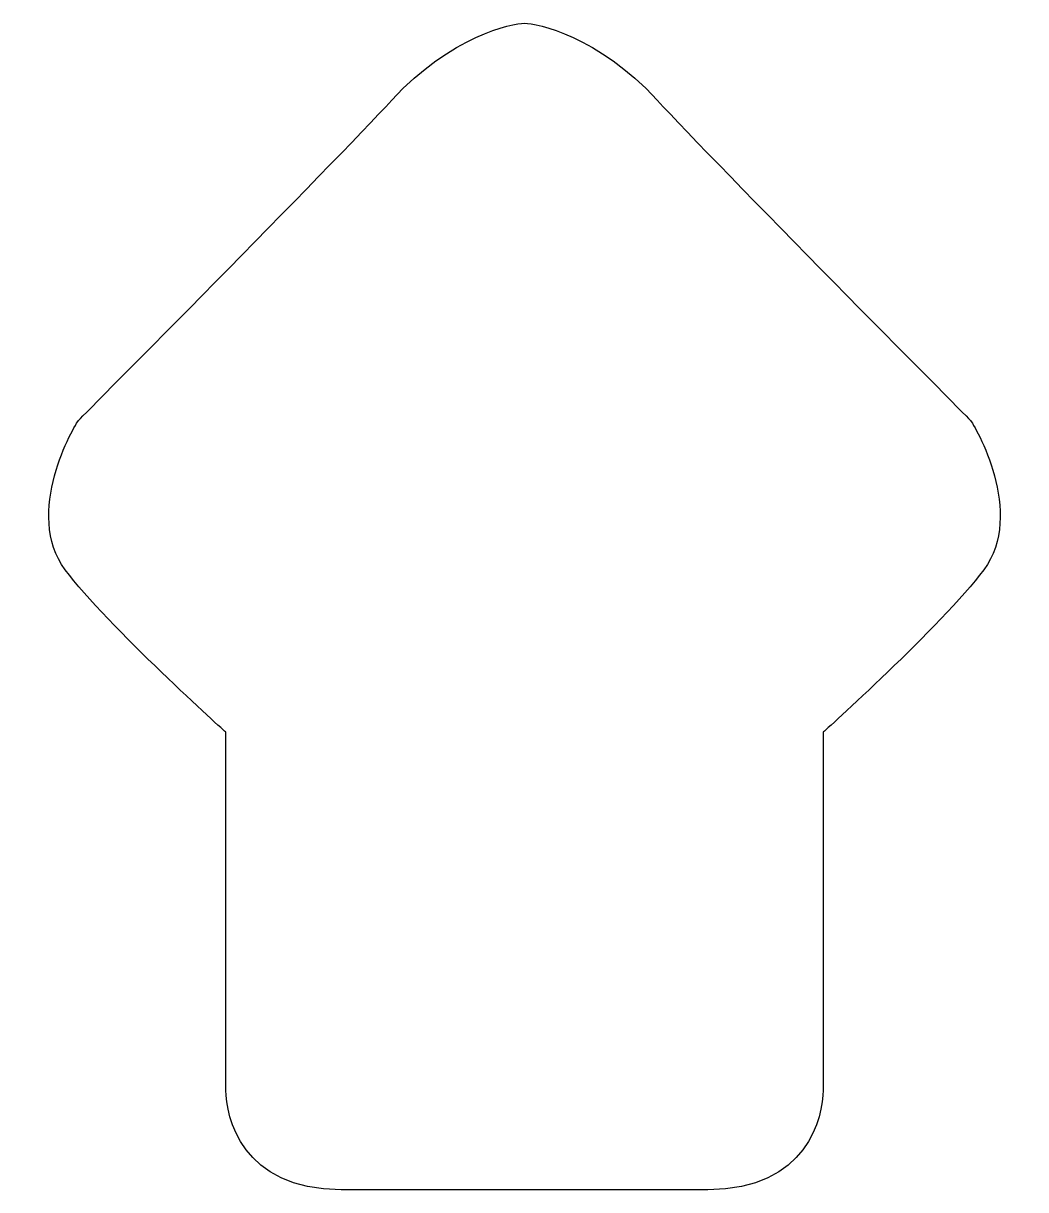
# Model space of a CAD drawing. Header units: centimetres. Extents: x -7.6 to 7.6, y -8.8 to 8.8.
import ezdxf

# ---------------------------------------------------------------- set-up
doc = ezdxf.new("R2010")
doc.units = ezdxf.units.CM
doc.header["$MEASUREMENT"] = 0
doc.layers.add('Camada 1', color=7, linetype='Continuous')

msp = doc.modelspace()

# ---------------------------------------------------------------- linework, layer by layer
at = {"layer": 'Camada 1'}
msp.add_open_spline([(-0.00001, -8.83708), (-0.00001, -8.83708), (2.77811, -8.83708), (2.77811, -8.83708), (2.77811, -8.83708), (4.28624, -8.83708), (4.52436, -7.72583), (4.52436, -7.32895), (4.52436, -7.32895), (4.52436, -7.32895), (4.52436, -1.905), (4.52436, -1.905), (4.52436, -1.905), (4.52436, -1.905), (6.32353, -0.29104), (6.95853, 0.55563), (6.95853, 0.55563), (7.59353, 1.4023), (6.82624, 2.75167), (6.74686, 2.83105), (6.74686, 2.83105), (6.66748, 2.91043), (2.9104, 6.69397), (2.01082, 7.67293), (2.01082, 7.67293), (1.11124, 8.65189), (0.18519, 8.8371), (-0.00001, 8.8371), (-0.00001, 8.8371), (-0.18521, 8.8371), (-1.11126, 8.65189), (-2.01084, 7.67293), (-2.01084, 7.67293), (-2.91042, 6.69397), (-6.66751, 2.91043), (-6.74688, 2.83106), (-6.74688, 2.83106), (-6.82625, 2.75169), (-7.59355, 1.40231), (-6.95855, 0.55564), (-6.95855, 0.55564), (-6.32355, -0.29103), (-4.52438, -1.90499), (-4.52438, -1.90499), (-4.52438, -1.90499), (-4.52438, -1.90499), (-4.52438, -7.32895), (-4.52438, -7.32895), (-4.52438, -7.32895), (-4.52438, -7.72583), (-4.28625, -8.83708), (-2.77813, -8.83708), (-2.77813, -8.83708), (-2.77813, -8.83708), (-0.00001, -8.83708), (-0.00001, -8.83708)], degree=3, knots=[0, 0, 0, 0, 0.06666667, 0.06666667, 0.06666667, 0.06666667, 0.13333333, 0.13333333, 0.13333333, 0.13333333, 0.2, 0.2, 0.2, 0.2, 0.26666667, 0.26666667, 0.26666667, 0.26666667, 0.33333333, 0.33333333, 0.33333333, 0.33333333, 0.4, 0.4, 0.4, 0.4, 0.46666667, 0.46666667, 0.46666667, 0.46666667, 0.53333333, 0.53333333, 0.53333333, 0.53333333, 0.6, 0.6, 0.6, 0.6, 0.66666667, 0.66666667, 0.66666667, 0.66666667, 0.73333333, 0.73333333, 0.73333333, 0.73333333, 0.8, 0.8, 0.8, 0.8, 0.86666667, 0.86666667, 0.86666667, 0.86666667, 1, 1, 1, 1], dxfattribs=at)

doc.saveas('drawing.dxf')
